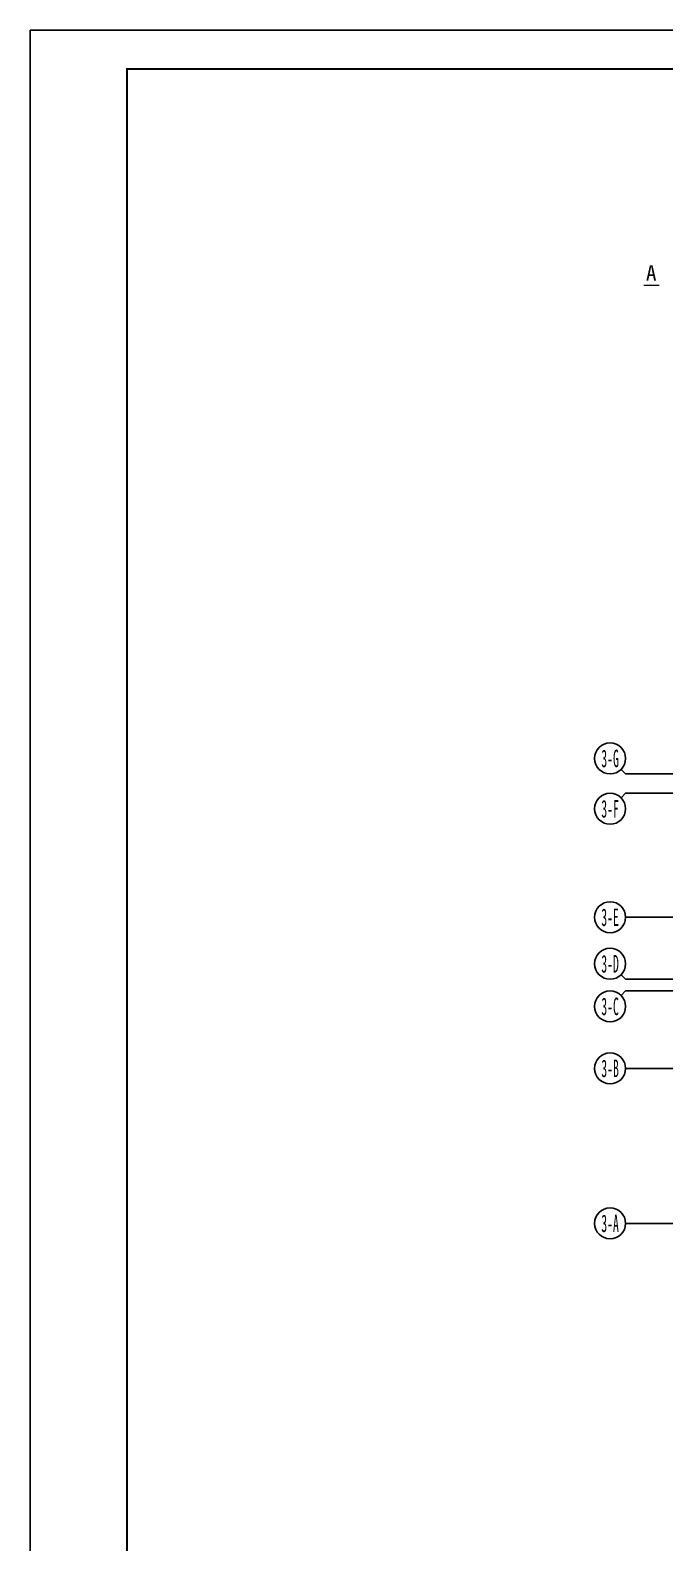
# Model space of a CAD drawing. Extents: x -3200781797 to -8106663, y 494714 to 1244925.
# Drawn here: x -8190763 to -8174377, y 1157026 to 1196064 of the extents above; entities that cross this region are included whole.
import ezdxf
from ezdxf.enums import TextEntityAlignment as Align
from ezdxf.xclip import XClip

# ---------------------------------------------------------------- set-up
doc = ezdxf.new("R2010")
doc.units = 0
doc.header["$LTSCALE"] = 1000
doc.header["$MEASUREMENT"] = 0
doc.header["$XCLIPFRAME"] = 0
for name, color, linetype in [('3#-轴线$0$3#-轴号$0$A-ANNO-AXIS-CIRC', 3, 'Continuous'), ('3#-轴线$0$3#-轴号$0$A-ANNO-AXIS-TEXT', 7, 'Continuous'), ('3#-轴线$0$AXIS_TEXT', 7, 'Continuous'), ('3#4#5#模板$0$BORDER', 7, 'Continuous'), ('3#4#5#模板$0$S-ANNO-TEXT', 7, 'Continuous'), ('S-PC-FQ-WYQ', 4, 'Continuous'), ('节点$0$2-4#-结构平面图-7.19$0$S-DETL-TEXT', 7, 'Continuous')]:
    doc.layers.add(name, color=color, linetype=linetype)
doc.styles.add('3#-轴线$0$3#-轴号$0$_TCH_AXIS', font='')
doc.styles.add('3#-轴线$0$COMPLEX', font='COMPLEX')
doc.styles.add('节点$0$2-4#-结构平面图-7.19$0$-楷体_GB2312', font='', dxfattribs={"width": 0.7})
doc.styles.get('3#-轴线$0$3#-轴号$0$_TCH_AXIS').set_extended_font_data('SimSun')
doc.styles.get('节点$0$2-4#-结构平面图-7.19$0$-楷体_GB2312').set_extended_font_data('KaiTi_GB2312')

# ---------------------------------------------------------------- blocks, each defined once
blk = doc.blocks.new('节点')
at = {"layer": '节点$0$2-4#-结构平面图-7.19$0$S-DETL-TEXT', "const_width": 40}
blk.add_lwpolyline([(154411.5, -117019.1), (154811.5, -117019.1)], dxfattribs=at)
at = {"layer": '节点$0$2-4#-结构平面图-7.19$0$S-DETL-TEXT', "style": '节点$0$2-4#-结构平面图-7.19$0$-楷体_GB2312'}
blk.add_text('A', height=400, dxfattribs=at).set_placement((154469, -117019.1), align=Align.BOTTOM_LEFT)
blk = doc.blocks.new('3#-轴线$0$_AXISO')
blk.add_circle((0, 0), 0.5)
at = {"layer": '3#-轴线$0$AXIS_TEXT', "style": '3#-轴线$0$COMPLEX', "width": 1.041667}
blk.add_attdef('A', text='', height=0.56, dxfattribs=at).set_placement((-0.25, -0.28), (0.25, -0.28), align=Align.FIT)
blk = doc.blocks.new('3#-轴线$0$3#-轴号')
at = {"layer": '3#-轴线$0$3#-轴号$0$A-ANNO-AXIS-CIRC'}
for p, q in [((-4806.6, 617.2), (-4689.4, 500)), ((-689.4, 500), (-4689.4, 500)), ((-4806.6, -117.2), (-4689.4, 0)), ((-689.4, 0), (-4689.4, 0)), ((-689.4, -3200), (-4689.4, -3200)), ((-4806.6, -4682.8), (-4689.4, -4800)), ((-689.4, -4800), (-4689.4, -4800)), ((-4806.6, -5217.2), (-4689.4, -5100)), ((-689.4, -5100), (-4689.4, -5100)), ((-689.4, -7100), (-4689.4, -7100)), ((-689.4, -11100), (-4689.4, -11100))]:
    blk.add_line(p, q, dxfattribs=at)
ref = blk.add_blockref('3#-轴线$0$_AXISO', (-5089.4, 900), dxfattribs=dict(at, xscale=800, yscale=800, zscale=800))
ref.add_attrib('A', '3-G', dxfattribs={"layer": '3#-轴线$0$3#-轴号$0$A-ANNO-AXIS-TEXT', "height": 452.55, "style": '3#-轴线$0$3#-轴号$0$_TCH_AXIS', "width": 0.466146}).set_placement((-5315.7, 673.7), (-4863.1, 673.7), align=Align.FIT)
ref = blk.add_blockref('3#-轴线$0$_AXISO', (-5089.4, -400), dxfattribs=dict(at, xscale=800, yscale=800, zscale=800))
ref.add_attrib('A', '3-F', dxfattribs={"layer": '3#-轴线$0$3#-轴号$0$A-ANNO-AXIS-TEXT', "height": 452.55, "style": '3#-轴线$0$3#-轴号$0$_TCH_AXIS', "width": 0.466146}).set_placement((-5315.7, -626.3), (-4863.1, -626.3), align=Align.FIT)
ref = blk.add_blockref('3#-轴线$0$_AXISO', (-5089.4, -3200), dxfattribs=dict(at, xscale=800, yscale=800, zscale=800))
ref.add_attrib('A', '3-E', dxfattribs={"layer": '3#-轴线$0$3#-轴号$0$A-ANNO-AXIS-TEXT', "height": 452.55, "style": '3#-轴线$0$3#-轴号$0$_TCH_AXIS', "width": 0.466146}).set_placement((-5315.7, -3426.3), (-4863.1, -3426.3), align=Align.FIT)
ref = blk.add_blockref('3#-轴线$0$_AXISO', (-5089.4, -4400), dxfattribs=dict(at, xscale=800, yscale=800, zscale=800))
ref.add_attrib('A', '3-D', dxfattribs={"layer": '3#-轴线$0$3#-轴号$0$A-ANNO-AXIS-TEXT', "height": 452.55, "style": '3#-轴线$0$3#-轴号$0$_TCH_AXIS', "width": 0.466146}).set_placement((-5315.7, -4626.3), (-4863.1, -4626.3), align=Align.FIT)
ref = blk.add_blockref('3#-轴线$0$_AXISO', (-5089.4, -5500), dxfattribs=dict(at, xscale=800, yscale=800, zscale=800))
ref.add_attrib('A', '3-C', dxfattribs={"layer": '3#-轴线$0$3#-轴号$0$A-ANNO-AXIS-TEXT', "height": 452.55, "style": '3#-轴线$0$3#-轴号$0$_TCH_AXIS', "width": 0.466146}).set_placement((-5315.7, -5726.3), (-4863.1, -5726.3), align=Align.FIT)
ref = blk.add_blockref('3#-轴线$0$_AXISO', (-5089.4, -7100), dxfattribs=dict(at, xscale=800, yscale=800, zscale=800))
ref.add_attrib('A', '3-B', dxfattribs={"layer": '3#-轴线$0$3#-轴号$0$A-ANNO-AXIS-TEXT', "height": 452.55, "style": '3#-轴线$0$3#-轴号$0$_TCH_AXIS', "width": 0.466146}).set_placement((-5315.7, -7326.3), (-4863.1, -7326.3), align=Align.FIT)
ref = blk.add_blockref('3#-轴线$0$_AXISO', (-5089.4, -11100), dxfattribs=dict(at, xscale=800, yscale=800, zscale=800))
ref.add_attrib('A', '3-A', dxfattribs={"layer": '3#-轴线$0$3#-轴号$0$A-ANNO-AXIS-TEXT', "height": 452.55, "style": '3#-轴线$0$3#-轴号$0$_TCH_AXIS', "width": 0.466146}).set_placement((-5315.7, -11326.3), (-4863.1, -11326.3), align=Align.FIT)
blk = doc.blocks.new('3#-轴线')
blk.add_blockref('3#-轴线$0$3#-轴号', (0, 0))

msp = doc.modelspace()

# ---------------------------------------------------------------- linework, layer by layer
at = {"layer": '3#4#5#模板$0$BORDER'}
msp.add_lwpolyline([(-8190763.2, 1136664.2), (-8190763.2, 1196064.2), (-8106663.2, 1196064.2), (-8106663.2, 1136664.2)], close=True, dxfattribs=at)
at = {"layer": '3#4#5#模板$0$BORDER', "const_width": 50}
msp.add_lwpolyline([(-8188263.2, 1137664.2), (-8188263.2, 1195064.2), (-8107663.2, 1195064.2), (-8107663.2, 1137664.2)], close=True, dxfattribs=at)

# ---------------------------------------------------------------- block references
at = {"layer": '3#4#5#模板$0$S-ANNO-TEXT'}
msp.add_blockref('3#-轴线', (-8170700.4, 1176369.9), dxfattribs=at)
at = {"layer": 'S-PC-FQ-WYQ'}
ref = msp.add_blockref('节点', (-8329332.3, 1306499.5), dxfattribs=at)
XClip(ref).set_block_clipping_path([(153651.2607208683, -122056.3853481759), (167904.6035202958, -112834.7046740416)])

doc.saveas('drawing.dxf')
